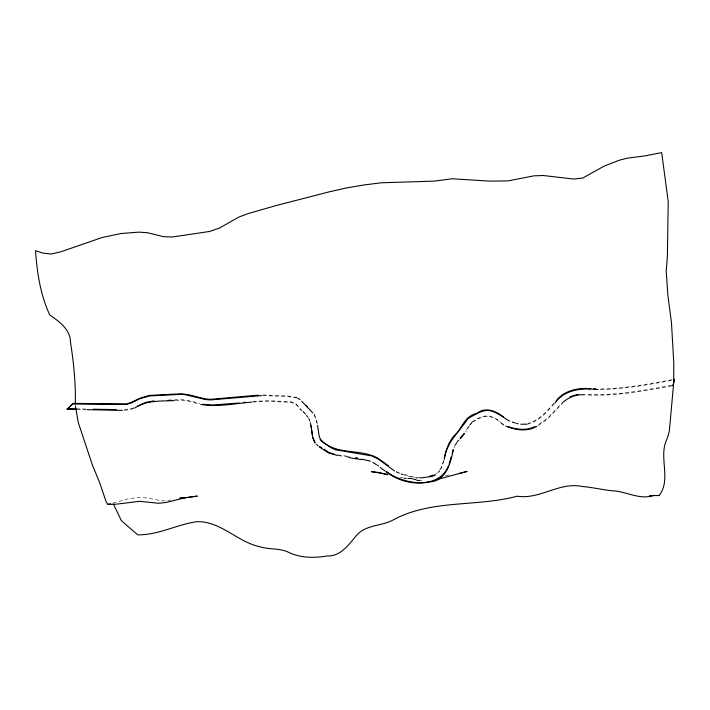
<?xml version="1.0" encoding="UTF-8"?>
<svg xmlns="http://www.w3.org/2000/svg" width="710" height="710" viewBox="0 0 710 710"><rect width="100%" height="100%" fill="white"/><g stroke="black" fill="none" stroke-linecap="round" stroke-linejoin="round"><path stroke-width="0.53" stroke-dasharray="3.55 2.66" d="M443.626 460.799L441.638 466.718L439.357 470.428M444.025 460.435L440.741 469.248M454.054 447.664L454.773 446.04M468.36 426.648L465.538 431.449M469.487 425.654L465.698 432.062M456.503 442.33L458.305 440.156M457.258 442.215L459.743 439.348M554.093 403.12C546.7 411.401 539.014 420.391 527.849 423.444M554.332 403.715C546.94 411.995 539.236 420.986 528.071 424.048M563.962 400.866L547.659 418.154L537.594 425.201M563.536 402.171L547.898 418.749L537.816 425.805M436.206 473.694L437.342 472.656M471.724 422.033C482.702 414.542 490.716 413.105 501.047 422.583M472.718 422.113C482.667 415.323 491.178 413.877 500.47 422.663M133.87 407.815L128.936 409.226L123.638 409.714M133.737 408.419L128.794 409.83L123.496 410.327M112.872 503.133L129.238 498.5L139.107 497.55L146.562 497.95L162.963 500.941L170.711 500.044M445.418 475.735L451.205 474.475M671.562 385.352C643.136 390.402 614.301 396.091 585.315 394.254M671.909 385.92C643.464 390.979 614.603 396.668 585.581 394.831M672.086 379.681C647.928 384.154 623.38 388.707 598.787 389M671.403 380.462C647.555 384.802 623.336 389.328 599.071 389.577M252.849 401.425L268.806 400.697L291.171 401.807L295.582 403.298L300.135 408.454M252.822 402.02L268.788 401.301L291.18 402.401L295.591 403.892L299.602 408.383M419.992 477.395L415.146 477.404L403.804 474.245M174.376 399.952C183.073 398.763 191.602 401.079 199.838 403.573M175.352 400.511L187.209 400.919L199.767 404.176M262.78 395.008L287.541 395.914L297.863 397.715M262.762 395.612L287.55 396.508L297.073 398.044M76.112 408.836L85.999 409.058M77.026 409.466L85.821 409.661M399.97 477.404L411.995 478.78L423.231 481.034M417.702 478.229L412.909 477.537L403.91 474.875M337.516 454.879L346.578 456.095M338.59 455.634L345.655 456.574M515.407 422.743L510.969 421.438M515.611 423.346L511.173 422.042M399.331 472.869L395.248 471.014M399.428 473.499L395.346 471.644M377.356 464.748L378.758 465.796M377.436 465.378L378.847 466.426M316.793 444.487L318.337 445.64M318.373 446.262L315.613 443.697M302.895 411.232L305.966 414.205M302.913 411.836L305.983 414.809M308.229 417.782L310.11 421.9M314.193 414.178L315.941 418.19L317.503 424.704M314.219 414.791L317.113 423.231M309.143 418.749L310.084 421.287M411.915 478.709L403.99 478.167L411.995 478.78L420.098 481.025L411.915 478.709"/><path stroke-width="1.06" d="M452.802 450.992L453.175 449.51M453.326 450.131C450.504 463.168 445.862 481.451 429.426 481.912C414.436 485.32 397.804 481.043 385.867 471.582M673.382 382.193L674.154 379.264L674.5 379.832L672.956 385.707L672.61 385.131M449.208 463.923L451.116 456.991M452.181 453.264L452.616 451.729M444.424 457.852C446.457 448.321 449.696 438.949 457.48 432.576C462.547 425.228 466.47 415.687 476.215 413.611M444.282 459.45C446.217 442.596 459.388 431.529 468.28 418.288C474.804 414.995 481.575 409.945 489.181 410.469C496.911 411.969 502.928 417.4 509.62 421.163M75.926 409.448L67.113 409.279L73.086 403.413L126.531 403.883L131.279 402.401L140.039 398.159L149.65 395.355L182.186 393.757L189.996 395.044L205.332 398.913L210.55 399.322L258.218 395.15M67.113 409.279L73.086 403.413M448.445 465.866C438.824 490.148 403.369 484.477 386.586 471.591M455.137 445.232L456.654 442.942M463.843 433.677L460.222 438.026M464.562 433.544L460.382 438.638M649.455 495.66L659.173 495.509C671.722 479.135 658.197 457 666.841 439.375A82.99 20.146 83.7 0 0 669.423 430.349L673.595 383.799L673.825 363.609L671.465 322.597L667.861 295.156L666.211 271.042L667.382 256.532L668.216 201.684L661.684 152.614L645.071 155.88L627.622 158.108L619.528 160.158L604.308 166.025L582.715 178.05L573.627 179.044L543.23 175.503L533.982 175.84L508.049 180.899L489.492 181.112L452.048 178.76L434.564 181.103L381.314 182.79L363.937 184.973L346.595 187.937L329.2 191.851L276.004 205.58L248.66 213.426L239.297 216.861L219.443 228.034L209.761 231.433L172.574 236.971L163.753 236.687L147.423 232.738L138.92 232.135L121.073 233.519L102.187 237.486L60.927 251.784L51.084 254.029L42.875 253.071L35.5 250.683C37.08 272.587 40.381 294.952 49.78 315C59.134 321.417 70.405 329.476 70.494 342.131C73.609 362.553 75.846 383.125 75.304 403.848M438.523 472.203L439.499 471.058M469.976 424.855L471.893 422.636M556.063 400.999C564.059 390.411 578.135 387.403 590.729 388.769M554.989 403.005C564.628 389.142 582.697 387.917 598.06 389.55M564.21 401.452C569.757 396.633 577.283 394.165 584.605 394.795M435.674 474.759L432.053 476.437L420.116 478.025M477.155 413.22C485.48 406.448 495.997 411.205 503.425 416.77M137.527 406.173L145.719 402.401L153.999 400.866M536.884 426.266C527.423 431.893 515.558 430.331 505.893 426.115M134.687 408.072C146.429 400.032 160.815 401.319 174.278 400.555M570.13 396.863L572.091 395.985M534.79 426.586C526.536 430.917 516.756 429.435 508.271 426.639M434.218 474.981L429.488 476.179M573.103 395.647L575.144 394.991M437.307 479.454L467.144 471.396L459.042 473.57M75.411 405.818L78.198 422.308L92.291 464.695L99.675 482.72L106.251 502.121L107.964 504.393L110.449 503.718M576.192 394.769L578.277 394.343M654.229 495.305C640.677 500.168 627.995 492.332 614.691 490.938C603.846 490.291 593.311 487.335 582.484 486.545C559.267 481.513 540.399 499.742 517.182 496.21C476.49 507.153 431.414 499.236 393.42 519.827C381.74 526.367 366.493 524.379 356.837 535.003C348.912 544.49 340.8 556.534 326.902 556.01C314.211 558.104 300.729 558.122 288.899 552.442C279.598 547.818 268.93 549.78 259.248 546.602C237.051 541.615 220.464 520.936 196.839 521.69C176.737 524.53 158.17 535.171 137.713 534.843L121.366 520.652L113.396 503.949M527.255 424.181L520.785 424.225M189.055 497.284L193.2 496.689M195.277 496.397L197.353 496.104L179.683 498.393M243.361 402.526L245.465 402.268M239.146 403.005L212.547 405.019L202.953 404.301M179.63 498.376L188.017 497.426M251.766 402.135C234.904 403.44 217.65 407.38 200.806 404.425M179.586 498.384L184.6 497.852L166.619 502.352L158.72 503.301L139.701 501.313L115.73 504.251L107.964 504.393M167.959 400.36L171.172 400.156M261.67 395.621L210.488 399.916L205.261 399.517L184.689 394.565L179.506 394.423L149.526 395.958L139.905 398.763L131.146 403.014L126.389 404.496L72.899 404.017M122.422 410.371L86.913 409.688M93.223 409.217L116.058 409.617M67.308 408.667L76.112 408.836M657.283 495.473L659.173 495.509M593.755 388.849L595.77 388.911M379.362 472.576L371.321 471.635L387.633 474.342M355.586 457.622L357.583 457.932M337.57 455.5L328.925 453.104L319.145 446.839M346.631 456.716L349.666 457.231M516.427 423.488L518.06 423.79M361.656 459.13L370.371 461.172M334.481 454.364L328.881 452.474L324.124 449.252M379.167 472.558L387.42 474.821M401.221 474.049L403.014 474.599M377.986 458.269C360.112 447.948 334.854 456.068 320.343 439.099M319.961 446.714L321.648 447.708M297.872 398.319L299.957 399.597M372.892 462.396L376.531 464.784M501.233 423.187L503.523 424.731M378.883 458.891L388.574 465.849M380.214 467.437L385.006 470.943M394.476 470.996L378.066 458.891L371.898 455.918L335.564 449.812L331.295 447.877L321.736 441.478L320.379 439.721L319.074 435.576L317.53 425.317M300.152 409.058L301.484 410.415M305.983 405.445L307.279 406.777M312.879 412.971L301.67 401.212M306.578 415.536L307.758 416.992M314.983 442.365L312.853 437.502M315.009 442.987L312.888 438.123L311.619 429.719M310.305 422.769L310.962 426.027M310.936 425.414L311.237 427.704M311.211 427.092L312.382 435.549M361.567 459.592A253.71 234.158 -19.2 0 1 349.551 457.684"/></g></svg>
